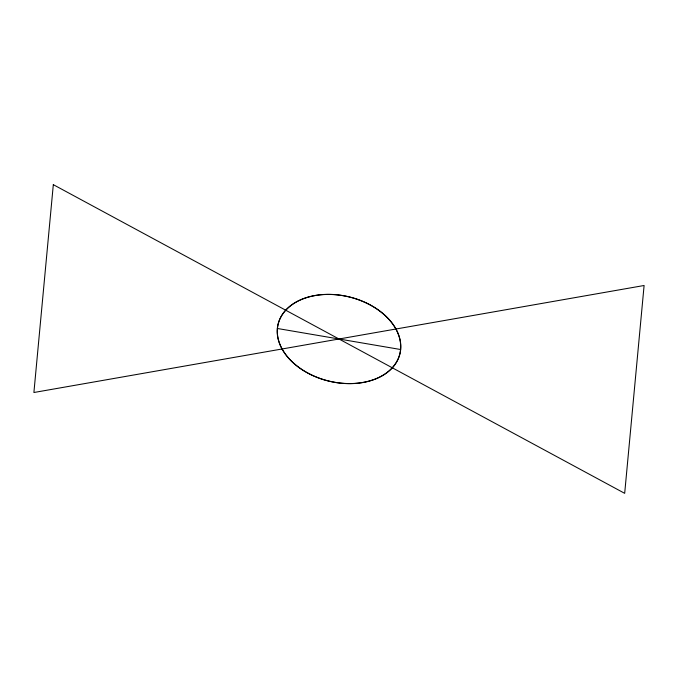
<?xml version="1.0" encoding="UTF-8"?>
<svg xmlns="http://www.w3.org/2000/svg" width="678" height="678" viewBox="0 0 678 678"><rect width="100%" height="100%" fill="white"/><g stroke="black" fill="none" stroke-linecap="round" stroke-linejoin="round"><path stroke-width="1.02" d="M277.327 328.474L400.673 349.526M53.316 184.662L33.9 392.503L644.1 285.497L624.684 493.338L53.316 184.662M297.778 366.544A62.596 43.248 13.7 0 0 399.342 355.56A62.596 43.248 13.7 0 0 319.88 294.896A62.596 43.248 13.7 0 0 297.778 366.544M297.54 366.484A62.732 43.341 13.7 0 0 399.427 355.73A62.732 43.341 13.7 0 0 320.033 294.786A62.732 43.341 13.7 0 0 297.54 366.484"/></g></svg>
